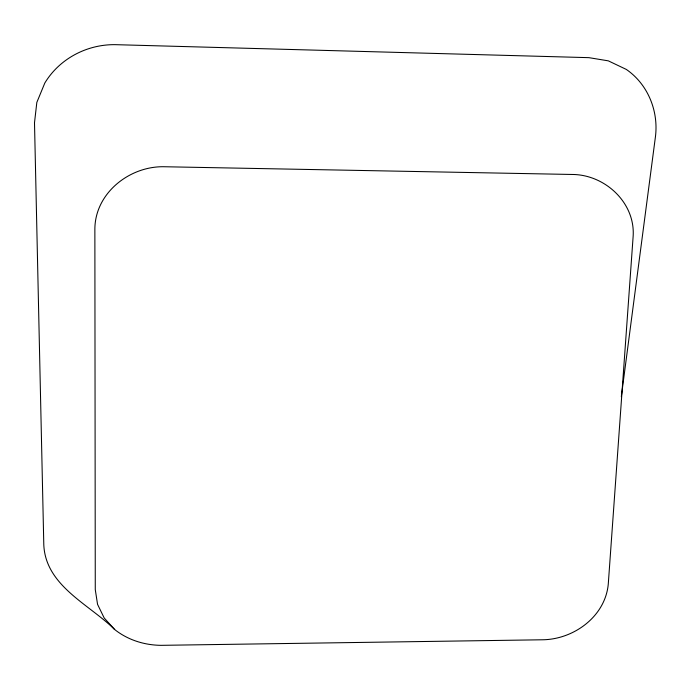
<?xml version="1.0" encoding="UTF-8"?>
<svg xmlns="http://www.w3.org/2000/svg" width="690" height="690" viewBox="0 0 690 690"><rect width="100%" height="100%" fill="white"/><g stroke="black" fill="none" stroke-linecap="round" stroke-linejoin="round"><path stroke-width="1.03" d="M621.319 396.655L655.491 136.327C658.571 110.693 647.781 84.197 626.313 69.423L608.313 60.849L588.906 57.658L115.118 44.66C86.923 44.324 59.478 58.719 44.824 83.007L36.829 102.413L34.5 122.768L43.798 544.876C45.644 585.922 89.174 604.276 114.661 629.53C127.848 639.966 144.27 645.141 161.003 645.34L542.711 639.777C573.873 639.337 605.259 616.446 608.269 584.145L633.101 236.929C635.775 202.955 604.966 174.406 571.907 174.466L164.953 166.756C130.1 165.591 95.03 192.795 94.866 229.123L95.272 589.596L97.549 604.337L104.173 617.955L114.661 629.53"/></g></svg>
